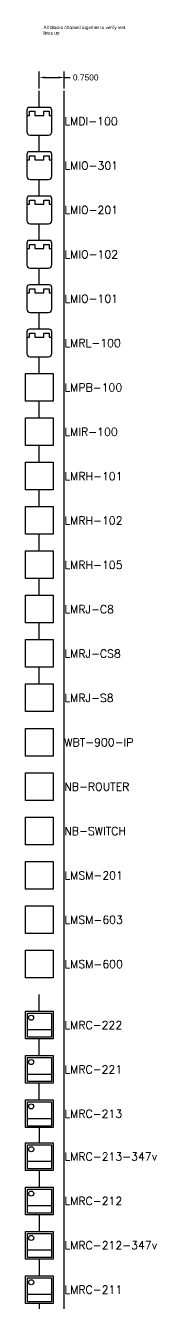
# Model space of a CAD drawing. Header units: inches. Extents: x -179 to 78, y 1 to 666.
# Drawn here: x -66.61 to -62.68, y 116.57 to 154.89 of the extents above; entities that cross this region are included whole.
import ezdxf

# ---------------------------------------------------------------- set-up
doc = ezdxf.new("R2010")
doc.units = ezdxf.units.IN
doc.header["$MEASUREMENT"] = 0
doc.header["$PDMODE"] = 3
doc.header["$PDSIZE"] = 0.1
doc.styles.add('ROMANS', font='ROMANS.shx')
doc.styles.get("Standard").update_dxf_attribs({"font": 'arial.ttf'})
doc.dimstyles.get("Standard").update_dxf_attribs({"dimtxt": 0.18, "dimasz": 0.18, "dimexe": 0.18, "dimexo": 0.0625, "dimgap": 0.09, "dimtad": 0, "dimtih": 1, "dimtoh": 1, "dimdec": 4, "dimzin": 0, "dimdsep": 46, "dimtxsty": 'Standard', "dimcen": 0.09, "dimadec": 0, "dimazin": 0, "dimtfac": 1, "dimtdec": 4, "dimtofl": 0, "dimtmove": 0, "dimatfit": 3, "dimfxl": 1, "dimtolj": 1, "dimtzin": 0, "dimarcsym": 0})

# ---------------------------------------------------------------- blocks, each defined once
blk = doc.blocks.new('LMRC-222')
for p, q in [((0, 0.415), (0, 0.915)), ((0.362, -0.15), (-0.359, -0.15))]:
    blk.add_line(p, q)
for points in [[(-0.415, 0.415), (0.415, 0.415), (0.415, -0.415), (-0.415, -0.415)], [(-0.359, 0.352), (0.362, 0.352), (0.362, -0.369), (-0.359, -0.369)]]:
    blk.add_lwpolyline(points, close=True)
blk.add_circle((-0.248, 0.219), 0.0765)
at = {"insert": (0.75, -0.002), "char_height": 0.24, "width": 5.724, "attachment_point": 4, "style": 'ROMANS'}
blk.add_mtext('LMRC-222', dxfattribs=at)
blk = doc.blocks.new('LMRC-221')
for p, q in [((0, 0.415), (0, 0.915)), ((0.362, -0.15), (-0.359, -0.15))]:
    blk.add_line(p, q)
for points in [[(-0.415, 0.415), (0.415, 0.415), (0.415, -0.415), (-0.415, -0.415)], [(-0.359, 0.352), (0.362, 0.352), (0.362, -0.369), (-0.359, -0.369)]]:
    blk.add_lwpolyline(points, close=True)
blk.add_circle((-0.248, 0.219), 0.0765)
at = {"insert": (0.75, -0.002), "char_height": 0.24, "width": 5.724, "attachment_point": 4, "style": 'ROMANS'}
blk.add_mtext('LMRC-221', dxfattribs=at)
blk = doc.blocks.new('LMRC-213')
for p, q in [((0, 0.415), (0, 0.915)), ((0.362, -0.15), (-0.359, -0.15))]:
    blk.add_line(p, q)
for points in [[(-0.415, 0.415), (0.415, 0.415), (0.415, -0.415), (-0.415, -0.415)], [(-0.359, 0.352), (0.362, 0.352), (0.362, -0.369), (-0.359, -0.369)]]:
    blk.add_lwpolyline(points, close=True)
blk.add_circle((-0.248, 0.219), 0.0765)
at = {"insert": (0.75, -0.002), "char_height": 0.24, "width": 5.724, "attachment_point": 4, "style": 'ROMANS'}
blk.add_mtext('LMRC-213', dxfattribs=at)
blk = doc.blocks.new('LMRC-212')
for p, q in [((0, 0.415), (0, 0.915)), ((0.362, -0.15), (-0.359, -0.15))]:
    blk.add_line(p, q)
for points in [[(-0.415, 0.415), (0.415, 0.415), (0.415, -0.415), (-0.415, -0.415)], [(-0.359, 0.352), (0.362, 0.352), (0.362, -0.369), (-0.359, -0.369)]]:
    blk.add_lwpolyline(points, close=True)
blk.add_circle((-0.248, 0.219), 0.0765)
at = {"insert": (0.75, -0.002), "char_height": 0.24, "width": 5.724, "attachment_point": 4, "style": 'ROMANS'}
blk.add_mtext('LMRC-212', dxfattribs=at)
blk = doc.blocks.new('LMRC-211')
for p, q in [((0, 0.415), (0, 0.915)), ((0.362, -0.15), (-0.359, -0.15))]:
    blk.add_line(p, q)
for points in [[(-0.415, 0.415), (0.415, 0.415), (0.415, -0.415), (-0.415, -0.415)], [(-0.359, 0.352), (0.362, 0.352), (0.362, -0.369), (-0.359, -0.369)]]:
    blk.add_lwpolyline(points, close=True)
blk.add_circle((-0.248, 0.219), 0.0765)
at = {"insert": (0.75, -0.002), "char_height": 0.24, "width": 5.724, "attachment_point": 4, "style": 'ROMANS'}
blk.add_mtext('LMRC-211', dxfattribs=at)
blk = doc.blocks.new('LMRC-213-347v')
for p, q in [((0, 0.415), (0, 0.915)), ((0.362, -0.15), (-0.359, -0.15))]:
    blk.add_line(p, q)
for points in [[(-0.415, 0.415), (0.415, 0.415), (0.415, -0.415), (-0.415, -0.415)], [(-0.359, 0.352), (0.362, 0.352), (0.362, -0.369), (-0.359, -0.369)]]:
    blk.add_lwpolyline(points, close=True)
blk.add_circle((-0.248, 0.219), 0.0765)
at = {"insert": (0.75, -0.002), "char_height": 0.24, "width": 5.724, "attachment_point": 4, "style": 'ROMANS'}
blk.add_mtext('LMRC-213-347v', dxfattribs=at)
blk = doc.blocks.new('LMRC-212-347v')
for p, q in [((0, 0.415), (0, 0.915)), ((0.362, -0.15), (-0.359, -0.15))]:
    blk.add_line(p, q)
for points in [[(-0.415, 0.415), (0.415, 0.415), (0.415, -0.415), (-0.415, -0.415)], [(-0.359, 0.352), (0.362, 0.352), (0.362, -0.369), (-0.359, -0.369)]]:
    blk.add_lwpolyline(points, close=True)
blk.add_circle((-0.248, 0.219), 0.0765)
at = {"insert": (0.75, -0.002), "char_height": 0.24, "width": 5.724, "attachment_point": 4, "style": 'ROMANS'}
blk.add_mtext('LMRC-212-347v', dxfattribs=at)
blk = doc.blocks.new('LMRC-211-347v')
for p, q in [((0, 0.415), (0, 0.915)), ((0.362, -0.15), (-0.359, -0.15))]:
    blk.add_line(p, q)
for points in [[(-0.415, 0.415), (0.415, 0.415), (0.415, -0.415), (-0.415, -0.415)], [(-0.359, 0.352), (0.362, 0.352), (0.362, -0.369), (-0.359, -0.369)]]:
    blk.add_lwpolyline(points, close=True)
blk.add_circle((-0.248, 0.219), 0.0765)
at = {"insert": (0.75, -0.002), "char_height": 0.24, "width": 5.724, "attachment_point": 4, "style": 'ROMANS'}
blk.add_mtext('LMRC-211-347v', dxfattribs=at)
blk = doc.blocks.new('LMIO-101')
blk.add_line((0, 0.417), (0, 0.917))
blk.add_lwpolyline([(-0.291, 0.417, 0.414214), (-0.375, 0.332), (-0.375, -0.313, 0.414214), (-0.275, -0.413), (0.275, -0.413, 0.414214), (0.375, -0.313), (0.375, 0.332, 0.414214), (0.291, 0.417)], format="xyb", close=True)
blk.add_lwpolyline([(-0.375, 0.175), (-0.293, 0.175), (-0.293, 0.298), (-0.132, 0.298), (-0.132, 0.175), (0.132, 0.175), (0.132, 0.298), (0.293, 0.298), (0.293, 0.175), (0.375, 0.175)])
at = {"insert": (0.75, 0), "char_height": 0.24, "width": 5.724, "attachment_point": 4, "style": 'ROMANS'}
blk.add_mtext('LMIO-101', dxfattribs=at)
blk = doc.blocks.new('LMDI-100')
blk.add_line((0, 0.417), (0, 0.917))
blk.add_lwpolyline([(-0.291, 0.417, 0.414214), (-0.375, 0.332), (-0.375, -0.313, 0.414214), (-0.275, -0.413), (0.275, -0.413, 0.414214), (0.375, -0.313), (0.375, 0.332, 0.414214), (0.291, 0.417)], format="xyb", close=True)
blk.add_lwpolyline([(-0.375, 0.175), (-0.293, 0.175), (-0.293, 0.298), (-0.132, 0.298), (-0.132, 0.175), (0.132, 0.175), (0.132, 0.298), (0.293, 0.298), (0.293, 0.175), (0.375, 0.175)])
at = {"insert": (0.75, 0), "char_height": 0.24, "width": 5.724, "attachment_point": 4, "style": 'ROMANS'}
blk.add_mtext('LMDI-100', dxfattribs=at)
blk = doc.blocks.new('LMRL-100')
blk.add_line((0, 0.417), (0, 0.917))
blk.add_lwpolyline([(-0.291, 0.417, 0.414214), (-0.375, 0.332), (-0.375, -0.313, 0.414214), (-0.275, -0.413), (0.275, -0.413, 0.414214), (0.375, -0.313), (0.375, 0.332, 0.414214), (0.291, 0.417)], format="xyb", close=True)
blk.add_lwpolyline([(-0.375, 0.175), (-0.293, 0.175), (-0.293, 0.298), (-0.132, 0.298), (-0.132, 0.175), (0.132, 0.175), (0.132, 0.298), (0.293, 0.298), (0.293, 0.175), (0.375, 0.175)])
at = {"insert": (0.75, 0), "char_height": 0.24, "width": 5.724, "attachment_point": 4, "style": 'ROMANS'}
blk.add_mtext('LMRL-100', dxfattribs=at)
blk = doc.blocks.new('LMIO-301')
blk.add_line((0, 0.417), (0, 0.917))
blk.add_lwpolyline([(-0.291, 0.417, 0.414214), (-0.375, 0.332), (-0.375, -0.313, 0.414214), (-0.275, -0.413), (0.275, -0.413, 0.414214), (0.375, -0.313), (0.375, 0.332, 0.414214), (0.291, 0.417)], format="xyb", close=True)
blk.add_lwpolyline([(-0.375, 0.175), (-0.293, 0.175), (-0.293, 0.298), (-0.132, 0.298), (-0.132, 0.175), (0.132, 0.175), (0.132, 0.298), (0.293, 0.298), (0.293, 0.175), (0.375, 0.175)])
at = {"insert": (0.75, 0), "char_height": 0.24, "width": 5.724, "attachment_point": 4, "style": 'ROMANS'}
blk.add_mtext('LMIO-301', dxfattribs=at)
blk = doc.blocks.new('LMIO-201')
blk.add_line((0, 0.417), (0, 0.917))
blk.add_lwpolyline([(-0.291, 0.417, 0.414214), (-0.375, 0.332), (-0.375, -0.313, 0.414214), (-0.275, -0.413), (0.275, -0.413, 0.414214), (0.375, -0.313), (0.375, 0.332, 0.414214), (0.291, 0.417)], format="xyb", close=True)
blk.add_lwpolyline([(-0.375, 0.175), (-0.293, 0.175), (-0.293, 0.298), (-0.132, 0.298), (-0.132, 0.175), (0.132, 0.175), (0.132, 0.298), (0.293, 0.298), (0.293, 0.175), (0.375, 0.175)])
at = {"insert": (0.75, 0), "char_height": 0.24, "width": 5.724, "attachment_point": 4, "style": 'ROMANS'}
blk.add_mtext('LMIO-201', dxfattribs=at)
blk = doc.blocks.new('LMIO-102')
blk.add_line((0, 0.417), (0, 0.917))
blk.add_lwpolyline([(-0.291, 0.417, 0.414214), (-0.375, 0.332), (-0.375, -0.313, 0.414214), (-0.275, -0.413), (0.275, -0.413, 0.414214), (0.375, -0.313), (0.375, 0.332, 0.414214), (0.291, 0.417)], format="xyb", close=True)
blk.add_lwpolyline([(-0.375, 0.175), (-0.293, 0.175), (-0.293, 0.298), (-0.132, 0.298), (-0.132, 0.175), (0.132, 0.175), (0.132, 0.298), (0.293, 0.298), (0.293, 0.175), (0.375, 0.175)])
at = {"insert": (0.75, 0), "char_height": 0.24, "width": 5.724, "attachment_point": 4, "style": 'ROMANS'}
blk.add_mtext('LMIO-102', dxfattribs=at)
blk = doc.blocks.new('LMIR-100')
blk.add_line((0, 0.415), (0, 0.915))
blk.add_lwpolyline([(-0.415, 0.415), (0.415, 0.415), (0.415, -0.415), (-0.415, -0.415)], close=True)
at = {"insert": (0.75, -0.005), "char_height": 0.24, "width": 5.724, "attachment_point": 4, "style": 'ROMANS'}
blk.add_mtext('LMIR-100', dxfattribs=at)
blk = doc.blocks.new('LMRH-101')
blk.add_line((0, 0.415), (0, 0.915))
blk.add_lwpolyline([(-0.415, 0.415), (0.415, 0.415), (0.415, -0.415), (-0.415, -0.415)], close=True)
at = {"insert": (0.75, -0.005), "char_height": 0.24, "width": 5.724, "attachment_point": 4, "style": 'ROMANS'}
blk.add_mtext('LMRH-101', dxfattribs=at)
blk = doc.blocks.new('LMRH-102')
blk.add_line((0, 0.415), (0, 0.915))
blk.add_lwpolyline([(-0.415, 0.415), (0.415, 0.415), (0.415, -0.415), (-0.415, -0.415)], close=True)
at = {"insert": (0.75, -0.005), "char_height": 0.24, "width": 5.724, "attachment_point": 4, "style": 'ROMANS'}
blk.add_mtext('LMRH-102', dxfattribs=at)
blk = doc.blocks.new('LMRH-105')
blk.add_line((0, 0.415), (0, 0.915))
blk.add_lwpolyline([(-0.415, 0.415), (0.415, 0.415), (0.415, -0.415), (-0.415, -0.415)], close=True)
at = {"insert": (0.75, -0.005), "char_height": 0.24, "width": 5.724, "attachment_point": 4, "style": 'ROMANS'}
blk.add_mtext('LMRH-105', dxfattribs=at)
blk = doc.blocks.new('NB-ROUTER')
blk.add_lwpolyline([(-0.415, 0.415), (0.415, 0.415), (0.415, -0.415), (-0.415, -0.415)], close=True)
at = {"insert": (0.75, -0.005), "char_height": 0.24, "width": 5.724, "attachment_point": 4, "style": 'ROMANS'}
blk.add_mtext('NB-ROUTER', dxfattribs=at)
blk = doc.blocks.new('NB-SWITCH')
blk.add_lwpolyline([(-0.415, 0.415), (0.415, 0.415), (0.415, -0.415), (-0.415, -0.415)], close=True)
at = {"insert": (0.75, -0.005), "char_height": 0.24, "width": 5.724, "attachment_point": 4, "style": 'ROMANS'}
blk.add_mtext('NB-SWITCH', dxfattribs=at)
blk = doc.blocks.new('LMSM-201')
blk.add_lwpolyline([(-0.415, 0.415), (0.415, 0.415), (0.415, -0.415), (-0.415, -0.415)], close=True)
at = {"insert": (0.75, -0.005), "char_height": 0.24, "width": 5.724, "attachment_point": 4, "style": 'ROMANS'}
blk.add_mtext('LMSM-201', dxfattribs=at)
blk = doc.blocks.new('LMSM-603')
blk.add_lwpolyline([(-0.415, 0.415), (0.415, 0.415), (0.415, -0.415), (-0.415, -0.415)], close=True)
at = {"insert": (0.75, -0.005), "char_height": 0.24, "width": 5.724, "attachment_point": 4, "style": 'ROMANS'}
blk.add_mtext('LMSM-603', dxfattribs=at)
blk = doc.blocks.new('LMSM-600')
blk.add_lwpolyline([(-0.415, 0.415), (0.415, 0.415), (0.415, -0.415), (-0.415, -0.415)], close=True)
at = {"insert": (0.75, -0.005), "char_height": 0.24, "width": 5.724, "attachment_point": 4, "style": 'ROMANS'}
blk.add_mtext('LMSM-600', dxfattribs=at)
blk = doc.blocks.new('LMRJ-C8')
blk.add_line((0, 0.415), (0, 0.915))
at = {"linetype": 'Continuous'}
for p, q in [((-0.188, 0.415), (-0.016, 0.415)), ((-0.188, 0.415), (-0.016, 0.415)), ((-0.016, 0.415), (0.193, 0.415)), ((-0.016, 0.415), (0.193, 0.415))]:
    blk.add_line(p, q, dxfattribs=at)
blk.add_lwpolyline([(-0.415, 0.415), (0.415, 0.415), (0.415, -0.415), (-0.415, -0.415)], close=True)
at = {"insert": (0.75, -0.005), "char_height": 0.24, "width": 5.724, "attachment_point": 4, "style": 'ROMANS'}
blk.add_mtext('LMRJ-C8', dxfattribs=at)
blk = doc.blocks.new('LMRJ-CS8')
blk.add_line((0, 0.415), (0, 0.915))
at = {"linetype": 'Continuous'}
for p, q in [((-0.188, 0.415), (-0.016, 0.415)), ((-0.188, 0.415), (-0.016, 0.415)), ((-0.016, 0.415), (0.193, 0.415)), ((-0.016, 0.415), (0.193, 0.415))]:
    blk.add_line(p, q, dxfattribs=at)
blk.add_lwpolyline([(-0.415, 0.415), (0.415, 0.415), (0.415, -0.415), (-0.415, -0.415)], close=True)
at = {"insert": (0.75, -0.005), "char_height": 0.24, "width": 5.724, "attachment_point": 4, "style": 'ROMANS'}
blk.add_mtext('LMRJ-CS8', dxfattribs=at)
blk = doc.blocks.new('LMRJ-S8')
blk.add_line((0, 0.415), (0, 0.915))
at = {"linetype": 'Continuous'}
for p, q in [((-0.188, 0.415), (-0.016, 0.415)), ((-0.188, 0.415), (-0.016, 0.415)), ((-0.016, 0.415), (0.193, 0.415)), ((-0.016, 0.415), (0.193, 0.415))]:
    blk.add_line(p, q, dxfattribs=at)
blk.add_lwpolyline([(-0.415, 0.415), (0.415, 0.415), (0.415, -0.415), (-0.415, -0.415)], close=True)
at = {"insert": (0.75, -0.005), "char_height": 0.24, "width": 5.724, "attachment_point": 4, "style": 'ROMANS'}
blk.add_mtext('LMRJ-S8', dxfattribs=at)
blk = doc.blocks.new('WBT-900-IP')
at = {"linetype": 'Continuous'}
for p, q in [((-0.188, 0.415), (-0.016, 0.415)), ((-0.188, 0.415), (-0.016, 0.415)), ((-0.016, 0.415), (0.193, 0.415)), ((-0.016, 0.415), (0.193, 0.415))]:
    blk.add_line(p, q, dxfattribs=at)
blk.add_lwpolyline([(-0.415, 0.415), (0.415, 0.415), (0.415, -0.415), (-0.415, -0.415)], close=True)
at = {"insert": (0.75, -0.005), "char_height": 0.24, "width": 5.724, "attachment_point": 4, "style": 'ROMANS'}
blk.add_mtext('WBT-900-IP', dxfattribs=at)
blk = doc.blocks.new('LMPB-100')
blk.add_line((0, 0.415), (0, 0.915))
at = {"linetype": 'Continuous'}
for p, q in [((-0.188, 0.415), (-0.016, 0.415)), ((-0.188, 0.415), (-0.016, 0.415)), ((-0.016, 0.415), (0.193, 0.415)), ((-0.016, 0.415), (0.193, 0.415))]:
    blk.add_line(p, q, dxfattribs=at)
blk.add_lwpolyline([(-0.415, 0.415), (0.415, 0.415), (0.415, -0.415), (-0.415, -0.415)], close=True)
at = {"insert": (0.75, -0.005), "char_height": 0.24, "width": 5.724, "attachment_point": 4, "style": 'ROMANS'}
blk.add_mtext('LMPB-100', dxfattribs=at)
blk = doc.blocks.new('*D141')
at = {"color": 0, "lineweight": -2, "transparency": 16777216}
for p, q in [((-66.2, 152.998), (-66.2, 153.511)), ((-66.02, 153.331), (-65.63, 153.331)), ((-65.45, 152.998), (-65.45, 153.511)), ((-65.45, 153.331), (-65.27, 153.331))]:
    blk.add_line(p, q, dxfattribs=at)
at = {"color": 0, "transparency": 16777216}
for points in [[(-66.02, 153.361), (-66.02, 153.301), (-66.2, 153.331)], [(-65.63, 153.361), (-65.63, 153.301), (-65.45, 153.331)]]:
    blk.add_solid(points, dxfattribs=at)
at = {"layer": 'Defpoints', "color": 0, "transparency": 16777216}
for p in [(-65.45, 153.331), (-66.2, 152.936), (-65.45, 152.936)]:
    blk.add_point(p, dxfattribs=at)
at = {"color": 0, "transparency": 16777216, "insert": (-64.806, 153.331), "char_height": 0.18, "attachment_point": 5}
blk.add_mtext('\\A1;0.7500', dxfattribs=at)

msp = doc.modelspace()

# ---------------------------------------------------------------- linework, layer by layer
at = {"color": 1}
msp.add_line((-65.44978, 0.53073), (-65.44978, 152.93582), dxfattribs=at)

# ---------------------------------------------------------------- block references
for name, p in [('LMDI-100', (-66.19978, 152.01846)), ('LMIO-301', (-66.19978, 150.68846)), ('LMIO-201', (-66.19978, 149.35846)), ('LMIO-102', (-66.19978, 148.02846)), ('LMIO-101', (-66.19978, 146.69846)), ('LMRL-100', (-66.19978, 145.36846)), ('LMPB-100', (-66.19978, 144.04082)), ('LMIR-100', (-66.19978, 142.71082)), ('LMRH-101', (-66.19978, 141.38082)), ('LMRH-102', (-66.19978, 140.05082)), ('LMRH-105', (-66.19978, 138.72082)), ('LMRJ-C8', (-66.19978, 137.39082)), ('LMRJ-CS8', (-66.19978, 136.06082)), ('LMRJ-S8', (-66.19978, 134.73082)), ('WBT-900-IP', (-66.19978, 133.40082)), ('NB-ROUTER', (-66.19978, 132.07082)), ('NB-SWITCH', (-66.19978, 130.74082)), ('LMSM-201', (-66.19978, 129.41082)), ('LMSM-603', (-66.19978, 128.08082)), ('LMSM-600', (-66.19978, 126.75082)), ('LMRC-222', (-66.19978, 124.92082)), ('LMRC-221', (-66.19978, 123.59082)), ('LMRC-213', (-66.19978, 122.26082)), ('LMRC-213-347v', (-66.19784, 120.97661)), ('LMRC-212', (-66.19784, 119.64661)), ('LMRC-212-347v', (-66.19784, 118.31661)), ('LMRC-211', (-66.19784, 116.98661)), ('LMRC-211-347v', (-66.19784, 115.65661))]:
    msp.add_blockref(name, p)

# ---------------------------------------------------------------- texts
at = {"color": 1, "insert": (-66.07648, 154.883), "char_height": 0.1, "attachment_point": 1}
msp.add_mtext_dynamic_manual_height_columns('All blocks chained together to verify text lines up', width=2.7486349, gutter_width=0.32048, heights=[0], dxfattribs=at)

# ---------------------------------------------------------------- dimensions: what is measured, and where the dimension line sits
at = {"color": 1}
dim = msp.add_linear_dim(base=(-65.44978, 153.3309), p1=(-66.19978, 152.93582), p2=(-65.44978, 152.93582), dimstyle='Standard', dxfattribs=at)
dim.commit()
dim.dimension.update_dxf_attribs({"geometry": '*D141', "text_midpoint": (-64.80646, 153.3309)})

doc.saveas('drawing.dxf')
